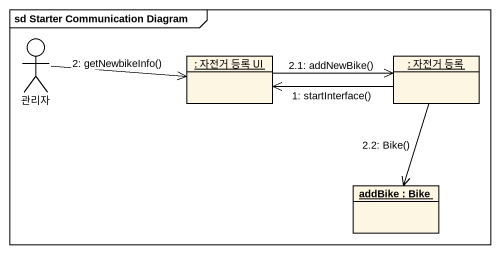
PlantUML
@startuml
mainframe sd Starter Communication Diagram
allowmixing
hide circle
hide empty members
actor 관리자
object ": 자전거 등록 UI" as 자전거_등록_UI
object ": 자전거 등록" as 자전거_등록
object "addBike : Bike" as addBike_Bike
자전거_등록 -left-> 자전거_등록_UI : 1: startInterface()
관리자 -right-> 자전거_등록_UI : 2: getNewbikeInfo()
자전거_등록_UI -right-> 자전거_등록 : 2.1: addNewBike()
자전거_등록 --> addBike_Bike : 2.2: Bike()
@enduml
